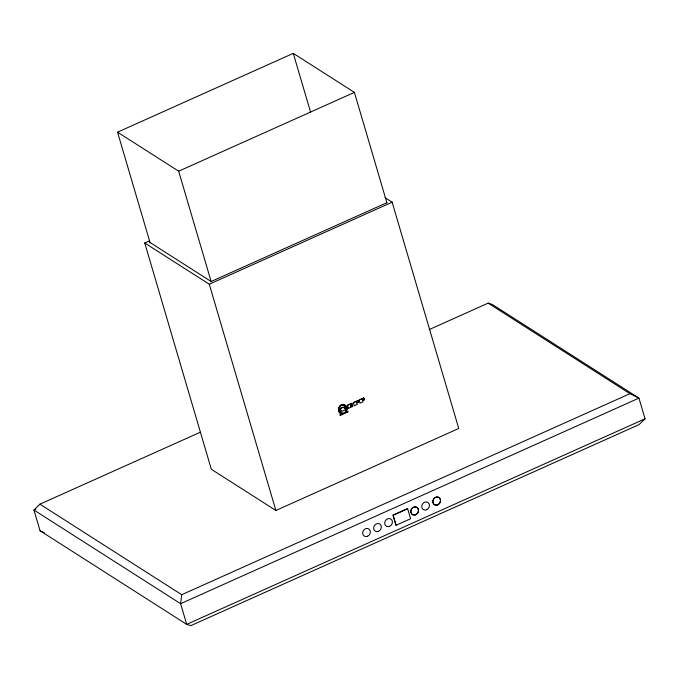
<?xml version="1.0" encoding="UTF-8"?>
<svg xmlns="http://www.w3.org/2000/svg" width="679" height="679" viewBox="0 0 679 679"><rect width="100%" height="100%" fill="white"/><g stroke="black" fill="none" stroke-linecap="round" stroke-linejoin="round"><path stroke-width="1.02" d="M338.456 409.768L338.465 409.14A5.407 4.694 -57.4 0 0 339.466 412.526L339.89 412.968M200.28 432.243L39.917 504.166L33.95 510.039L180.606 603.682L638.956 398.115L629.959 393.676L181.717 594.711L180.606 603.682L186.7 624.374L190.816 625.639L639.066 424.604L645.05 418.807L638.956 398.115L492.3 304.472L488.159 303.131L429.23 329.561M338.515 409.165L339.992 405.796M346.248 406.271A5.407 4.694 -57.4 0 1 346.918 409.182L346.731 410.447M346.884 409.836L346.961 409.208M339.967 406.619L339.016 409.174A4.745 4.125 -57.4 0 0 339.899 412.153M339.093 408.622L339.22 408.087M346.341 409.726L346.061 410.812M346.248 410.294L346.409 409.182A4.745 4.125 -57.4 0 0 345.535 406.203L345.195 405.838M338.745 407.935L338.965 407.341M345.679 412.348L346.689 410.422M339.415 407.561L339.67 407.069M346.01 410.787L345.458 411.737M346.468 411.007L345.84 412.085M339.245 406.78L339.593 406.263M339.924 406.585L340.714 405.847A3.777 3.285 -57.4 0 1 342.547 405.015L343.99 405.134M345.501 411.763L344.72 412.509M339.95 405.77L340.434 405.388A4.295 3.726 -57.4 0 1 342.522 404.446L343.625 404.455M344.295 412.815L344.762 412.535M344.338 412.84L344.312 413.638L348.157 411.915L347.937 411.287L345.636 412.323M150.101 242.776L117.543 132.176L293.277 53.361L354.404 92.386L386.954 202.996M117.543 132.176L178.67 171.201L354.404 92.386M385.069 197.674L392.139 202.189L458.741 428.466L275.878 510.481L211.33 469.265L144.737 242.989L149.575 240.816M386.869 202.698L211.135 281.505L150.008 242.479M144.737 242.989L209.276 284.204L392.139 202.189M35.885 509.174L33.95 510.039L40.044 530.732L186.7 624.374L645.05 418.807M345.212 408.877L343.268 407.154L339.5 408.843L340.417 411.932L341.019 411.712L340.34 409.513L342.148 411.202L346.027 409.471L345.068 406.339L344.508 406.594L345.17 408.851M351.9 403.284L347.3 405.346L348.259 408.469L347.342 405.371L351.943 403.309L352.129 403.929L350.347 404.676C350.126 406.78 354.794 402.715 350.534 405.295L350.347 404.676M353.436 402.639L357.994 400.551L358.215 401.196L356.441 401.943L356.662 402.596L358.402 401.815L358.58 402.435L356.806 403.182L357.213 404.446L354.302 405.702L353.394 402.613L358.037 400.576M359.166 400.067L363.723 397.979L363.944 398.624L362.17 399.379L362.391 400.024L364.131 399.244L364.309 399.863L362.535 400.61L362.942 401.883L360.031 403.139L359.123 400.041L363.766 398.004M343.319 407.179L339.551 408.868L340.459 411.966M348.208 408.435L352.859 406.407C352.885 404.472 350.653 407.833 350.712 405.915L352.494 405.168L352.265 404.514M350.89 406.534L352.63 405.753M340.569 412.79L343.633 413.172L343.829 413.859L340.035 415.514L339.856 414.911L342.08 413.918M407.612 508.656L393.048 515.191L396.061 525.283L410.617 518.756L407.655 508.69L393.099 515.217L396.061 525.283M343.413 413.256L342.394 413.367M342.479 404.421L344.669 404.786M342.505 404.99L343.523 405.024M342.123 413.944L340.281 413.29M341.444 413.214L341.91 413.324M343.947 405.108L344.44 405.312M40.044 530.732L44.525 532.913M344.626 404.752L346.298 406.297M344.389 405.287L344.856 405.558M488.159 303.131L629.959 393.676M363.902 398.598L363.723 397.979M364.309 399.863L364.088 399.218L362.391 400.024M358.215 401.196L357.994 400.551M358.58 402.435L358.359 401.79L356.662 402.596M350.712 405.915L350.941 406.56M345.068 406.339L344.508 406.594M39.917 504.166L181.717 594.711M344.813 405.533L345.238 405.864M340.62 412.824L339.848 412.119M339.848 412.942L340.332 413.316M339.177 412.085L339.508 412.552M293.277 53.361L310.6 112.213M178.67 171.201L211.22 281.81M209.276 284.204L275.878 510.481M345.577 406.229A4.745 4.125 -57.4 0 1 346.451 409.208M339.848 412.119A4.745 4.125 -57.4 0 1 338.974 409.14M437.743 504.786A4.235 3.684 -57.4 0 0 439.296 497.749A4.235 3.684 -57.4 0 0 432.896 500.618A4.235 3.684 -57.4 0 0 437.743 504.786A4.235 3.684 -57.4 0 0 439.338 497.783A4.235 3.684 -57.4 0 0 432.947 500.644A4.235 3.684 -57.4 0 0 437.794 504.82M389.653 526.352A4.235 3.684 -57.4 0 0 391.206 519.316A4.235 3.684 -57.4 0 0 384.806 522.185A4.235 3.684 -57.4 0 0 389.653 526.352M367.611 536.24A4.235 3.684 -57.4 0 0 369.155 529.204A4.235 3.684 -57.4 0 0 362.764 532.073A4.235 3.684 -57.4 0 0 367.611 536.24M415.701 514.674A4.235 3.684 -57.4 0 0 417.246 507.637A4.235 3.684 -57.4 0 0 410.854 510.506A4.235 3.684 -57.4 0 0 415.701 514.674M378.585 531.317A4.235 3.684 -57.4 0 0 380.13 524.281A4.235 3.684 -57.4 0 0 373.739 527.15A4.235 3.684 -57.4 0 0 378.585 531.317M426.667 509.751A4.235 3.684 -57.4 0 0 428.22 502.715A4.235 3.684 -57.4 0 0 421.829 505.583A4.235 3.684 -57.4 0 0 426.667 509.751M415.752 514.707A4.235 3.684 -57.4 0 0 417.296 507.663A4.235 3.684 -57.4 0 0 410.905 510.532A4.235 3.684 -57.4 0 0 415.752 514.707"/></g></svg>
